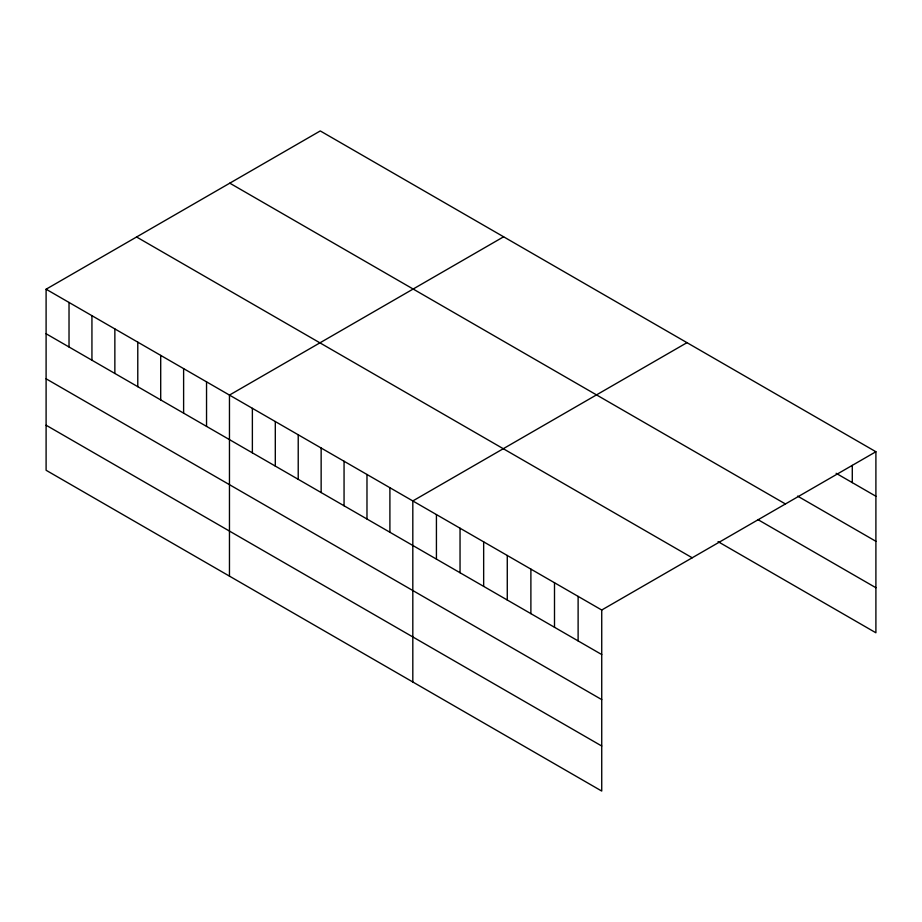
<?xml version="1.0" encoding="UTF-8"?>
<svg xmlns="http://www.w3.org/2000/svg" width="922" height="922" viewBox="0 0 922 922"><rect width="100%" height="100%" fill="white"/><g stroke="black" fill="none" stroke-linecap="round" stroke-linejoin="round"><path stroke-width="1.38" d="M46.1 289.22L601.732 610.018L601.732 791.064L46.1 470.266L46.1 289.22L320.268 130.936L875.9 451.734L875.9 632.78L718.054 541.64M503.619 236.793L229.463 395.089L229.463 576.135M686.982 342.661L412.814 500.946L412.814 681.992M601.732 610.018L875.9 451.734M836.127 473.297L875.9 496.255M797.599 496.105L875.9 541.306M229.785 183.167L785.429 503.965M757.826 519.559L875.9 587.729M136.571 236.989L692.215 557.787M46.1 333.752L601.732 654.551M46.1 378.804L601.732 699.602M46.1 425.215L601.732 746.013M852.285 465.391L852.285 482.621M578.117 596.384L578.117 640.917M554.502 582.75L554.502 627.283M530.888 569.116L530.888 613.649M507.273 555.482L507.273 600.015M483.658 541.848L483.658 586.38M460.043 528.214L460.043 572.746M436.429 514.58L436.429 559.112M389.902 487.715L389.902 532.248M366.979 474.484L366.979 519.005M344.056 461.254L344.056 505.775M321.144 448.011L321.144 492.544M298.221 434.781L298.221 479.313M275.298 421.55L275.298 466.083M252.374 408.319L252.374 452.852M206.54 381.858L206.54 426.379M183.616 368.616L183.616 413.148M160.705 355.385L160.705 399.918M137.781 342.154L137.781 386.687M114.858 328.923L114.858 373.456M91.935 315.693L91.935 360.214M69.023 302.451L69.023 346.983"/></g></svg>
